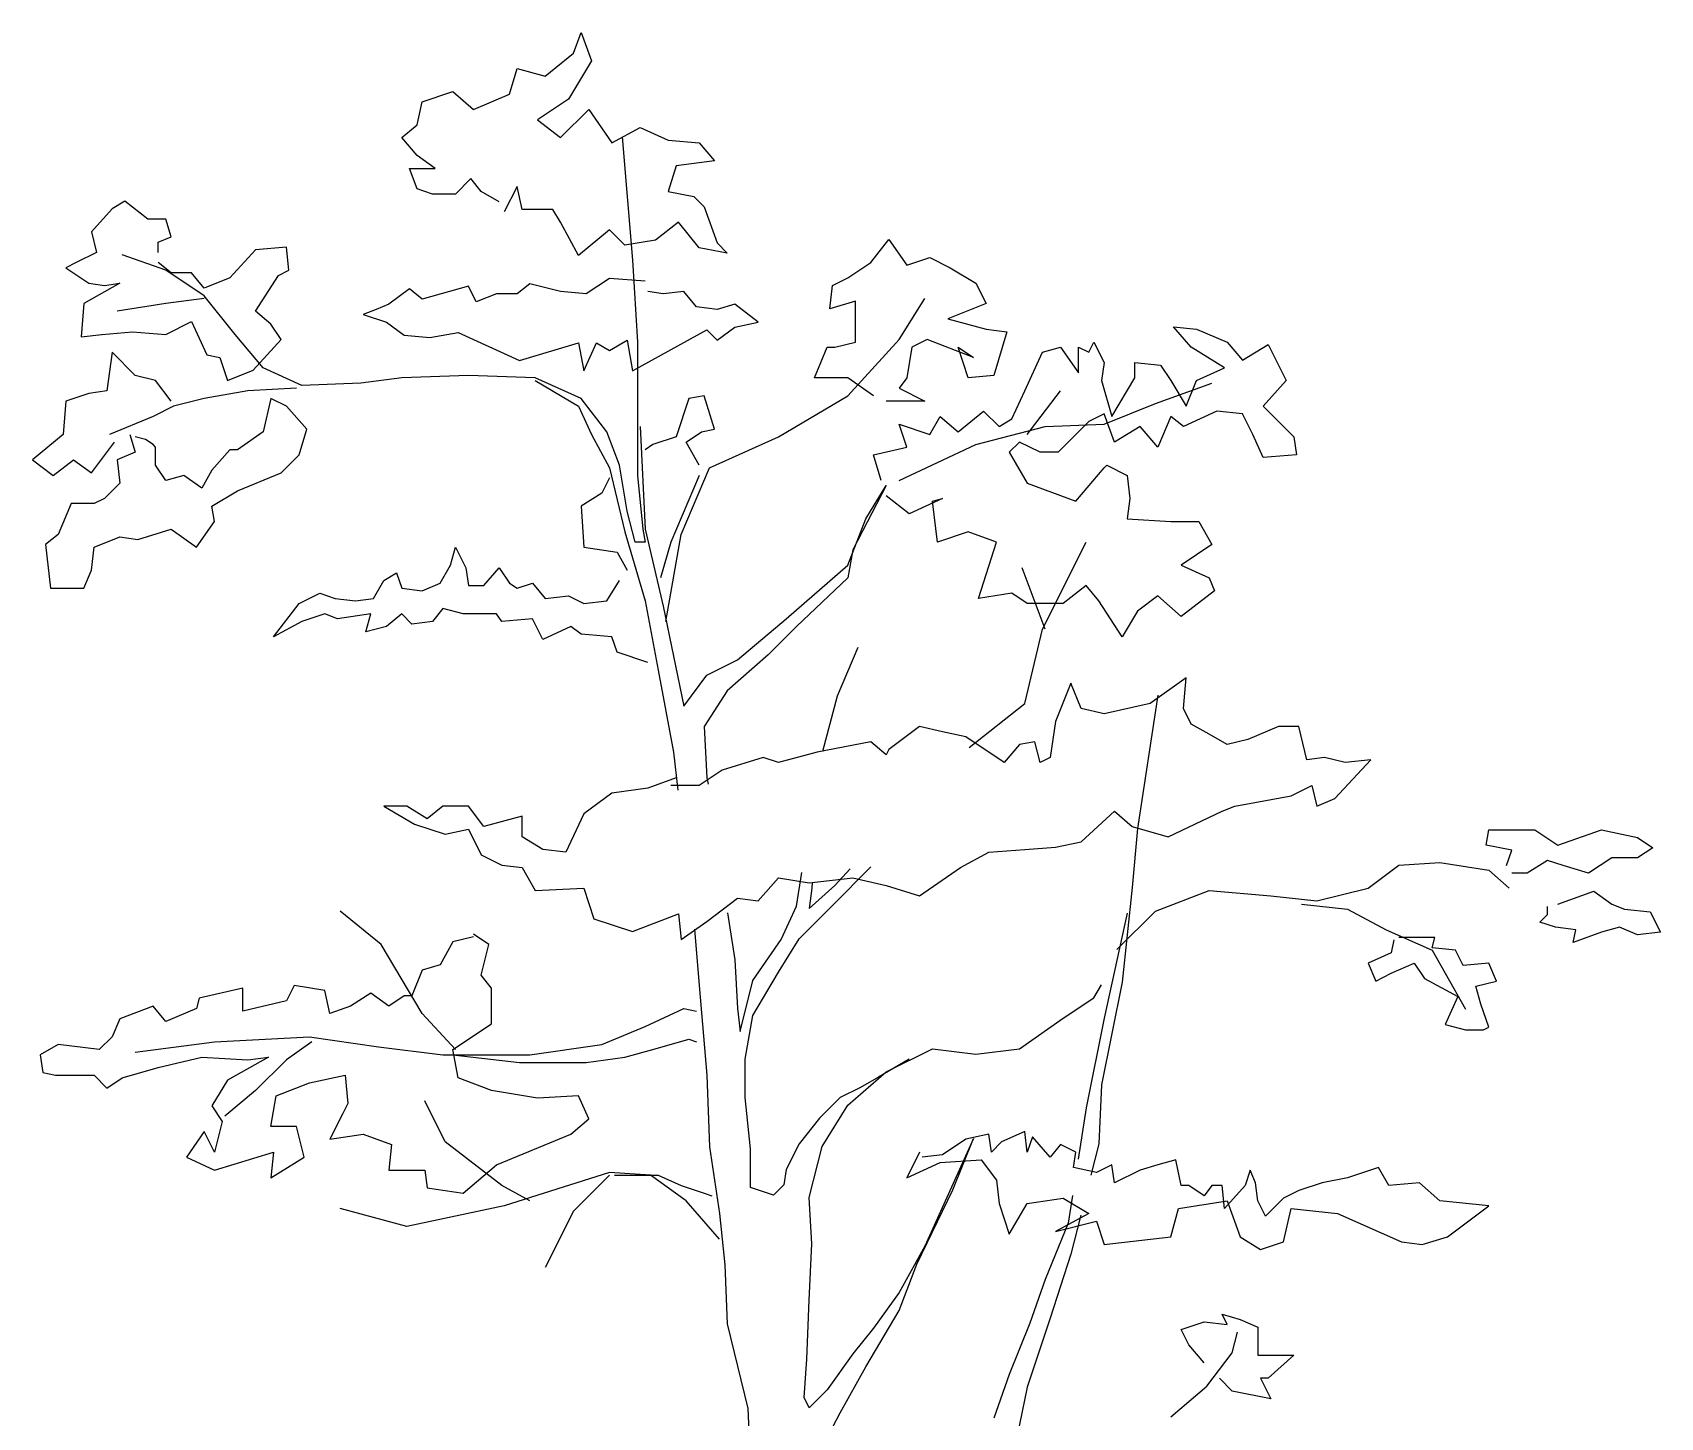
# Model space of a CAD drawing. Header units: millimetres. Extents: x 87938 to 265635, y 330093 to 434310.
# Drawn here: x 119850 to 123738, y 339714 to 343022 of the extents above; entities that cross this region are included whole.
import ezdxf

# ---------------------------------------------------------------- set-up
doc = ezdxf.new("R2010")
doc.units = ezdxf.units.MM

# ---------------------------------------------------------------- blocks, each defined once
blk = doc.blocks.new('A$C225C7FC0')
for p, q in [((1916.4, 10295.7), (1934.8, 10344.7)), ((1934.8, 10344.7), (1959.3, 10277.4)), ((1849.1, 10240.6), (1916.4, 10295.7)), ((1959.3, 10277.4), (1904.2, 10185.5)), ((1763.4, 10197.8), (1781.7, 10259)), ((1781.7, 10259), (1849.1, 10240.6)), ((1555.2, 10179.4), (1628.7, 10203.9)), ((1628.7, 10203.9), (1677.7, 10161)), ((1677.7, 10161), (1763.4, 10197.8)), ((1543, 10124.3), (1555.2, 10179.4)), ((1904.2, 10185.5), (1830.7, 10136.5)), ((1885.8, 10093.7), (1953.2, 10161)), ((1953.2, 10161), (2008.3, 10081.4)), ((1506.2, 10093.7), (1543, 10124.3)), ((1830.7, 10136.5), (1885.8, 10093.7)), ((2008.3, 10081.4), (2075.6, 10118.2)), ((2075.6, 10118.2), (2143, 10087.5)), ((1543, 10050.8), (1506.2, 10093.7)), ((2032.8, 10095.2), (2057.3, 9801.3)), ((2143, 10087.5), (2216.5, 10081.4)), ((2216.5, 10081.4), (2253.2, 10038.6)), ((1585.8, 10020.2), (1543, 10050.8)), ((2253.2, 10038.6), (2161.4, 10026.3)), ((1543, 9971.2), (1524.6, 10020.2)), ((1524.6, 10020.2), (1585.8, 10020.2)), ((1671.5, 9995.7), (1634.8, 9959)), ((1696, 9965.1), (1671.5, 9995.7)), ((2161.4, 10026.3), (2143, 9965.1)), ((1579.7, 9959), (1543, 9971.2)), ((1634.8, 9959), (1579.7, 9959)), ((1738.9, 9940.6), (1696, 9965.1)), ((1781.7, 9977.3), (1751.1, 9916.1)), ((1794, 9922.2), (1781.7, 9977.3)), ((2143, 9965.1), (2204.2, 9952.8)), ((814.3, 9923.8), (765.4, 9868.6)), ((844.9, 9942.1), (814.3, 9923.8)), ((900.1, 9899.3), (844.9, 9942.1)), ((1867.5, 9922.2), (1794, 9922.2)), ((1885.8, 9891.6), (1867.5, 9922.2)), ((2204.2, 9952.8), (2228.7, 9928.3)), ((2228.7, 9928.3), (2259.3, 9842.6)), ((942.9, 9899.3), (900.1, 9899.3)), ((955.2, 9856.4), (942.9, 9899.3)), ((1928.7, 9812), (1885.8, 9891.6)), ((2167.5, 9891.6), (2112.4, 9848.7)), ((2216.5, 9830.4), (2167.5, 9891.6)), ((765.4, 9868.6), (777.6, 9819.7)), ((924.5, 9844.2), (955.2, 9856.4)), ((924.5, 9819.7), (924.5, 9844.2)), ((2002.2, 9873.2), (1928.7, 9812)), ((2038.9, 9836.5), (2002.2, 9873.2)), ((2112.4, 9848.7), (2038.9, 9836.5)), ((2259.3, 9842.6), (2283.8, 9818.1)), ((2626.7, 9795.2), (2669.6, 9850.3)), ((2669.6, 9850.3), (2712.4, 9789)), ((777.6, 9819.7), (728.6, 9795.2)), ((942.9, 9776.8), (838.8, 9813.5)), ((1157.2, 9825.8), (1096, 9758.4)), ((1230.7, 9831.9), (1157.2, 9825.8)), ((1236.8, 9776.8), (1230.7, 9831.9)), ((2057.3, 9801.3), (2069.5, 9605.4)), ((2283.8, 9818.1), (2216.5, 9830.4)), ((2712.4, 9789), (2767.5, 9807.4)), ((2767.5, 9807.4), (2816.5, 9782.9)), ((728.6, 9795.2), (704.1, 9782.9)), ((704.1, 9782.9), (759.2, 9746.2)), ((955.2, 9770.7), (924.5, 9795.2)), ((1034.8, 9715.6), (942.9, 9776.8)), ((1004.1, 9770.7), (955.2, 9770.7)), ((1034.8, 9733.9), (1004.1, 9770.7)), ((1157.2, 9678.8), (1212.3, 9764.6)), ((1212.3, 9764.6), (1236.8, 9776.8)), ((2571.6, 9758.4), (2626.7, 9795.2)), ((2816.5, 9782.9), (2877.7, 9746.2)), ((832.7, 9746.2), (747, 9697.2)), ((759.2, 9746.2), (796, 9740.1)), ((796, 9740.1), (832.7, 9746.2)), ((1096, 9758.4), (1034.8, 9733.9)), ((1524.6, 9732.4), (1475.6, 9695.7)), ((1555.2, 9707.9), (1524.6, 9732.4)), ((1665.4, 9738.5), (1555.2, 9707.9)), ((1683.8, 9701.8), (1665.4, 9738.5)), ((1732.8, 9720.2), (1683.8, 9701.8)), ((1781.7, 9720.2), (1732.8, 9720.2)), ((1812.4, 9744.7), (1781.7, 9720.2)), ((1885.8, 9726.3), (1812.4, 9744.7)), ((1947.1, 9720.2), (1885.8, 9726.3)), ((2002.2, 9756.9), (1947.1, 9720.2)), ((2087.9, 9750.8), (2002.2, 9756.9)), ((2130.7, 9720.2), (2094, 9726.3)), ((2179.7, 9726.3), (2130.7, 9720.2)), ((2210.3, 9689.6), (2179.7, 9726.3)), ((2528.7, 9685), (2534.8, 9740.1)), ((2534.8, 9740.1), (2571.6, 9758.4)), ((2877.7, 9746.2), (2902.2, 9697.2)), ((747, 9697.2), (740.9, 9617.6)), ((942.9, 9697.2), (826.6, 9678.8)), ((1034.8, 9709.5), (942.9, 9697.2)), ((1108.2, 9623.7), (1034.8, 9715.6)), ((1445, 9683.4), (1414.4, 9671.2)), ((1475.6, 9695.7), (1445, 9683.4)), ((2259.3, 9683.4), (2210.3, 9689.6)), ((2302.2, 9695.7), (2259.3, 9683.4)), ((2357.3, 9652.8), (2302.2, 9695.7)), ((2590, 9703.3), (2528.7, 9685)), ((2590, 9605.4), (2590, 9703.3)), ((2694, 9611.5), (2755.3, 9709.5)), ((2902.2, 9697.2), (2810.4, 9660.5)), ((942.9, 9623.7), (1004.1, 9654.3)), ((1004.1, 9654.3), (1040.9, 9574.7)), ((1194, 9648.2), (1157.2, 9678.8)), ((1218.4, 9611.5), (1194, 9648.2)), ((1414.4, 9671.2), (1469.5, 9652.8)), ((1469.5, 9652.8), (1512.3, 9622.2)), ((2302.2, 9640.6), (2357.3, 9652.8)), ((2810.4, 9660.5), (2902.2, 9636)), ((740.9, 9617.6), (789.8, 9623.7)), ((789.8, 9623.7), (863.3, 9629.9)), ((863.3, 9629.9), (942.9, 9623.7)), ((1175.6, 9544.1), (1108.2, 9623.7)), ((1151.1, 9538), (1218.4, 9611.5)), ((1512.3, 9622.2), (1573.6, 9616.1)), ((1573.6, 9616.1), (1640.9, 9628.3)), ((1640.9, 9628.3), (1787.9, 9561)), ((1787.9, 9561), (1928.7, 9603.8)), ((1928.7, 9603.8), (1940.9, 9536.5)), ((1940.9, 9536.5), (1971.5, 9603.8)), ((1971.5, 9603.8), (2002.2, 9585.5)), ((2002.2, 9585.5), (2045, 9610)), ((2045, 9610), (2057.3, 9536.5)), ((2057.3, 9536.5), (2234.8, 9634.4)), ((2069.5, 9605.4), (2069.5, 9427.8)), ((2234.8, 9634.4), (2259.3, 9610)), ((2259.3, 9610), (2302.2, 9640.6)), ((2541, 9593.1), (2590, 9605.4)), ((2571.6, 9476.8), (2694, 9611.5)), ((2761.4, 9611.5), (2724.7, 9593.1)), ((2871.6, 9568.6), (2761.4, 9611.5)), ((2902.2, 9636), (2951.2, 9629.9)), ((2951.2, 9629.9), (2920.6, 9525.8)), ((3147.1, 9580.9), (3159.4, 9605.4)), ((3159.4, 9605.4), (3183.9, 9556.4)), ((3392, 9593.1), (3349.2, 9642.1)), ((3349.2, 9642.1), (3404.3, 9636)), ((3404.3, 9636), (3477.8, 9605.4)), ((3477.8, 9605.4), (3514.5, 9562.5)), ((814.3, 9580.9), (802.1, 9489)), ((869.4, 9525.8), (814.3, 9580.9)), ((1040.9, 9574.7), (1071.5, 9568.6)), ((1071.5, 9568.6), (1089.9, 9513.5)), ((2492, 9519.6), (2522.6, 9593.1)), ((2522.6, 9593.1), (2541, 9593.1)), ((2724.7, 9593.1), (2712.4, 9519.6)), ((2859.4, 9519.6), (2834.9, 9593.1)), ((2834.9, 9593.1), (2871.6, 9568.6)), ((2994.1, 9489), (3036.9, 9580.9)), ((3036.9, 9580.9), (3079.8, 9593.1)), ((3079.8, 9593.1), (3122.6, 9531.9)), ((3122.6, 9531.9), (3122.6, 9593.1)), ((3122.6, 9593.1), (3147.1, 9580.9)), ((3471.6, 9544.1), (3392, 9593.1)), ((3514.5, 9562.5), (3575.7, 9599.2)), ((3575.7, 9599.2), (3618.6, 9513.5)), ((918.4, 9513.5), (869.4, 9525.8)), ((1089.9, 9513.5), (1151.1, 9538)), ((1267.4, 9501.3), (1175.6, 9544.1)), ((1665.4, 9525.8), (1506.2, 9519.6)), ((1824.6, 9519.6), (1665.4, 9525.8)), ((2920.6, 9525.8), (2859.4, 9519.6)), ((3183.9, 9556.4), (3177.7, 9513.5)), ((3257.3, 9519.6), (3257.3, 9556.4)), ((3257.3, 9556.4), (3318.6, 9550.3)), ((3318.6, 9550.3), (3343.1, 9513.5)), ((3404.3, 9513.5), (3471.6, 9544.1)), ((802.1, 9489), (759.2, 9482.9)), ((955.2, 9464.5), (918.4, 9513.5)), ((1138.8, 9489), (1034.8, 9470.7)), ((1255.2, 9495.1), (1138.8, 9489)), ((1408.2, 9507.4), (1267.4, 9501.3)), ((1506.2, 9519.6), (1408.2, 9507.4)), ((1934.8, 9470.7), (1824.6, 9519.6)), ((1824.6, 9513.5), (1928.7, 9452.3)), ((2571.6, 9519.6), (2492, 9519.6)), ((2632.8, 9476.8), (2571.6, 9519.6)), ((2712.4, 9519.6), (2694, 9495.1)), ((2694, 9495.1), (2755.3, 9464.5)), ((2963.4, 9421.7), (2994.1, 9489)), ((3000.2, 9384.9), (3079.8, 9489)), ((3177.7, 9513.5), (3202.2, 9427.8)), ((3202.2, 9427.8), (3257.3, 9519.6)), ((3306.3, 9458.4), (3441, 9507.4)), ((3343.1, 9513.5), (3379.8, 9452.3)), ((3379.8, 9452.3), (3404.3, 9513.5)), ((3618.6, 9513.5), (3563.5, 9452.3)), ((704.1, 9464.5), (698, 9384.9)), ((759.2, 9482.9), (704.1, 9464.5)), ((961.3, 9452.3), (912.3, 9427.8)), ((1034.8, 9470.7), (961.3, 9452.3)), ((1194, 9470.7), (1175.6, 9391.1)), ((1230.7, 9452.3), (1194, 9470.7)), ((1279.7, 9397.2), (1230.7, 9452.3)), ((1928.7, 9452.3), (1959.3, 9384.9)), ((1996, 9391.1), (1934.8, 9470.7)), ((2192, 9470.7), (2161.4, 9378.8)), ((2228.7, 9476.8), (2192, 9470.7)), ((2253.2, 9397.2), (2228.7, 9476.8)), ((2406.3, 9378.8), (2571.6, 9476.8)), ((2755.3, 9464.5), (2663.4, 9464.5)), ((3183.9, 9409.4), (3306.3, 9458.4)), ((3563.5, 9452.3), (3637, 9378.8)), ((912.3, 9427.8), (808.2, 9384.9)), ((2069.5, 9427.8), (2069.5, 9287)), ((2712.4, 9354.3), (2694, 9409.4)), ((2694, 9409.4), (2767.5, 9384.9)), ((2767.5, 9384.9), (2792, 9427.8)), ((2792, 9427.8), (2834.9, 9391.1)), ((2834.9, 9391.1), (2896.1, 9440)), ((2896.1, 9440), (2932.8, 9403.3)), ((2932.8, 9403.3), (2963.4, 9421.7)), ((3043, 9403.3), (3183.9, 9409.4)), ((3147.1, 9415.5), (3073.7, 9342.1)), ((3183.9, 9433.9), (3147.1, 9415.5)), ((3208.4, 9366.6), (3183.9, 9433.9)), ((3343.1, 9427.8), (3312.4, 9354.3)), ((3373.7, 9403.3), (3343.1, 9427.8)), ((3453.3, 9440), (3373.7, 9403.3)), ((3514.5, 9433.9), (3453.3, 9440)), ((3539, 9384.9), (3514.5, 9433.9)), ((698, 9384.9), (624.5, 9323.7)), ((857.2, 9384.9), (869.4, 9342.1)), ((893.9, 9372.7), (869.4, 9378.8)), ((912.3, 9360.4), (893.9, 9372.7)), ((1175.6, 9391.1), (1114.4, 9348.2)), ((1261.3, 9336), (1279.7, 9397.2)), ((1959.3, 9384.9), (2002.2, 9305.3)), ((2026.7, 9311.5), (1996, 9391.1)), ((2075.6, 9403.3), (2087.9, 9158.4)), ((2161.4, 9378.8), (2106.3, 9360.4)), ((2185.8, 9366.6), (2222.6, 9391.1)), ((2222.6, 9391.1), (2253.2, 9397.2)), ((2241, 9305.3), (2406.3, 9378.8)), ((2877.7, 9360.4), (3043, 9403.3)), ((3269.6, 9403.3), (3208.4, 9366.6)), ((3312.4, 9354.3), (3269.6, 9403.3)), ((3563.5, 9329.8), (3539, 9384.9)), ((3637, 9378.8), (3643.1, 9336)), ((765.4, 9293.1), (820.5, 9366.6)), ((869.4, 9342.1), (826.6, 9323.7)), ((918.4, 9354.3), (912.3, 9360.4)), ((918.4, 9311.5), (918.4, 9354.3)), ((1096, 9348.2), (1053.1, 9299.2)), ((1114.4, 9348.2), (1096, 9348.2)), ((1218.4, 9293.1), (1261.3, 9336)), ((2106.3, 9360.4), (2087.9, 9348.2)), ((2216.5, 9311.5), (2185.8, 9366.6)), ((2632.8, 9336), (2712.4, 9354.3)), ((2651.2, 9274.7), (2632.8, 9336)), ((2694, 9274.7), (2877.7, 9360.4)), ((2981.8, 9366.6), (2957.3, 9342.1)), ((2957.3, 9342.1), (3000.2, 9268.6)), ((3030.8, 9342.1), (2981.8, 9366.6)), ((3073.7, 9342.1), (3030.8, 9342.1)), ((3643.1, 9336), (3563.5, 9329.8)), ((624.5, 9323.7), (673.5, 9287)), ((673.5, 9287), (722.5, 9323.7)), ((722.5, 9323.7), (765.4, 9293.1)), ((826.6, 9323.7), (832.7, 9268.6)), ((942.9, 9274.7), (918.4, 9311.5)), ((1053.1, 9299.2), (1028.6, 9256.4)), ((1114.4, 9250.2), (1218.4, 9293.1)), ((2002.2, 9305.3), (2038.9, 9152.3)), ((2045, 9201.2), (2026.7, 9311.5)), ((2173.6, 9146.1), (2241, 9305.3)), ((3116.5, 9225.7), (3183.9, 9305.3)), ((3183.9, 9305.3), (3190, 9311.5)), ((3190, 9311.5), (3239, 9287)), ((832.7, 9268.6), (796, 9231.9)), ((985.8, 9287), (942.9, 9274.7)), ((1028.6, 9256.4), (985.8, 9287)), ((2002.2, 9280.8), (1983.8, 9244.1)), ((2069.5, 9287), (2081.8, 9158.4)), ((2216.5, 9287), (2149.1, 9127.8)), ((2663.4, 9262.5), (2583.8, 9109.4)), ((2614.4, 9182.9), (2663.4, 9262.5)), ((3000.2, 9268.6), (3116.5, 9225.7)), ((3239, 9287), (3245.1, 9231.9)), ((716.4, 9219.6), (685.8, 9146.1)), ((771.5, 9219.6), (716.4, 9219.6)), ((796, 9231.9), (771.5, 9219.6)), ((1053.1, 9213.5), (1114.4, 9250.2)), ((1983.8, 9244.1), (1934.8, 9213.5)), ((2718.5, 9195.1), (2663.4, 9238)), ((2798.1, 9231.9), (2718.5, 9195.1)), ((2773.6, 9225.7), (2798.1, 9231.9)), ((2785.9, 9127.8), (2773.6, 9225.7)), ((3245.1, 9231.9), (3239, 9182.9)), ((1016.4, 9115.5), (1059.2, 9176.8)), ((1059.2, 9176.8), (1053.1, 9213.5)), ((1934.8, 9213.5), (1940.9, 9115.5)), ((2063.4, 9127.8), (2045, 9201.2)), ((2571.6, 9072.7), (2614.4, 9182.9)), ((3239, 9182.9), (3343.1, 9176.8)), ((3343.1, 9176.8), (3410.4, 9176.8)), ((3410.4, 9176.8), (3441, 9121.6)), ((685.8, 9146.1), (655.1, 9121.6)), ((771.5, 9115.5), (832.7, 9140)), ((832.7, 9140), (875.6, 9133.9)), ((875.6, 9133.9), (955.2, 9158.4)), ((955.2, 9158.4), (1016.4, 9115.5)), ((2038.9, 9152.3), (2087.9, 8986.9)), ((2081.8, 9158.4), (2087.9, 9127.8)), ((2087.9, 9158.4), (2130.7, 8974.7)), ((2136.9, 8938), (2173.6, 9146.1)), ((2859.4, 9152.3), (2785.9, 9127.8)), ((2926.7, 9127.8), (2859.4, 9152.3)), ((655.1, 9121.6), (667.4, 9017.6)), ((765.4, 9060.4), (771.5, 9115.5)), ((1622.5, 9072.7), (1634.8, 9115.5)), ((1634.8, 9115.5), (1659.3, 9066.5)), ((1940.9, 9115.5), (2020.5, 9103.3)), ((2020.5, 9103.3), (2045, 9060.4)), ((2087.9, 9127.8), (2063.4, 9127.8)), ((2149.1, 9127.8), (2124.6, 9042.1)), ((2583.8, 9109.4), (2571.6, 9042.1)), ((2883.9, 8993.1), (2926.7, 9127.8)), ((3036.9, 8919.6), (3141, 9127.8)), ((3441, 9121.6), (3367.6, 9072.7)), ((747, 9017.6), (765.4, 9060.4)), ((1598.1, 9029.8), (1622.5, 9072.7)), ((1659.3, 9066.5), (1665.4, 9023.7)), ((1702.1, 9023.7), (1738.9, 9066.5)), ((1738.9, 9066.5), (1763.4, 9029.8)), ((2424.6, 8944.1), (2571.6, 9072.7)), ((3043, 8919.6), (2987.9, 9066.5)), ((3367.6, 9072.7), (3434.9, 9042.1)), ((1438.9, 8993.1), (1463.4, 9035.9)), ((1463.4, 9035.9), (1494, 9054.3)), ((1494, 9054.3), (1506.2, 9017.6)), ((1555.2, 9011.4), (1598.1, 9029.8)), ((1665.4, 9023.7), (1702.1, 9023.7)), ((1763.4, 9029.8), (1781.7, 9017.6)), ((1781.7, 9017.6), (1818.5, 9029.8)), ((1818.5, 9029.8), (1849.1, 8993.1)), ((1996, 8986.9), (2026.7, 9035.9)), ((2571.6, 9042.1), (2449.1, 8925.7)), ((3141, 9023.7), (3085.9, 8980.8)), ((3171.6, 8986.9), (3141, 9023.7)), ((3434.9, 9042.1), (3447.2, 9011.4)), ((667.4, 9017.6), (747, 9017.6)), ((1261.3, 8980.8), (1310.3, 9005.3)), ((1310.3, 9005.3), (1347, 8993.1)), ((1347, 8993.1), (1396, 8986.9)), ((1396, 8986.9), (1438.9, 8993.1)), ((1506.2, 9017.6), (1555.2, 9011.4)), ((1849.1, 8993.1), (1904.2, 8999.2)), ((1904.2, 8999.2), (1940.9, 8980.8)), ((1940.9, 8980.8), (1996, 8986.9)), ((2087.9, 8986.9), (2118.5, 8821.6)), ((2963.4, 9005.3), (2883.9, 8993.1)), ((3000.2, 8980.8), (2963.4, 9005.3)), ((3226.7, 8901.2), (3171.6, 8986.9)), ((3312.4, 8999.2), (3263.5, 8962.5)), ((3367.6, 8950.2), (3312.4, 8999.2)), ((3447.2, 9011.4), (3367.6, 8950.2)), ((1200.1, 8901.2), (1261.3, 8980.8)), ((1322.5, 8956.3), (1267.4, 8938)), ((1353.1, 8944.1), (1322.5, 8956.3)), ((1432.7, 8956.3), (1353.1, 8944.1)), ((1420.5, 8913.5), (1432.7, 8956.3)), ((1506.2, 8956.3), (1469.5, 8925.7)), ((1530.7, 8931.8), (1506.2, 8956.3)), ((1604.2, 8968.6), (1579.7, 8938)), ((1653.2, 8956.3), (1604.2, 8968.6)), ((1732.8, 8956.3), (1653.2, 8956.3)), ((1745, 8938), (1732.8, 8956.3)), ((1818.5, 8944.1), (1745, 8938)), ((1843, 8895.1), (1818.5, 8944.1)), ((2130.7, 8974.7), (2179.7, 8735.9)), ((2308.3, 8846.1), (2424.6, 8944.1)), ((3085.9, 8980.8), (3000.2, 8980.8)), ((3263.5, 8962.5), (3226.7, 8901.2)), ((1267.4, 8938), (1200.1, 8901.2)), ((1469.5, 8925.7), (1420.5, 8913.5)), ((1579.7, 8938), (1530.7, 8931.8)), ((1910.3, 8925.7), (1843, 8895.1)), ((1934.8, 8907.3), (1910.3, 8925.7)), ((2008.3, 8901.2), (1934.8, 8907.3)), ((2449.1, 8925.7), (2381.8, 8858.4)), ((2994.1, 8742), (3036.9, 8919.6)), ((2020.5, 8864.5), (2008.3, 8901.2)), ((2547.1, 8760.4), (2596.1, 8876.7)), ((2094, 8840), (2020.5, 8864.5)), ((2234.8, 8809.4), (2308.3, 8846.1)), ((2381.8, 8858.4), (2283.8, 8772.6)), ((2118.5, 8821.6), (2155.2, 8625.7)), ((2179.7, 8735.9), (2234.8, 8809.4)), ((3104.3, 8791), (3067.5, 8699.2)), ((3128.8, 8729.8), (3104.3, 8791)), ((3379.8, 8803.3), (3294.1, 8742)), ((3373.7, 8729.8), (3379.8, 8803.3)), ((2283.8, 8772.6), (2228.7, 8686.9)), ((2511.8, 8628), (2547.1, 8760.4)), ((3312.4, 8761.9), (3263.5, 8443.5)), ((2861.7, 8637), (2994.1, 8742)), ((3183.9, 8717.5), (3128.8, 8729.8)), ((3294.1, 8742), (3183.9, 8717.5)), ((3392, 8693), (3373.7, 8729.8)), ((2228.7, 8686.9), (2234.8, 8564.5)), ((2743, 8686.9), (2669.6, 8631.8)), ((2798.1, 8674.7), (2743, 8686.9)), ((2853.2, 8662.4), (2798.1, 8674.7)), ((3067.5, 8699.2), (3055.3, 8613.4)), ((3434.9, 8668.6), (3392, 8693)), ((3600.2, 8686.9), (3526.7, 8656.3)), ((3649.2, 8686.9), (3600.2, 8686.9)), ((3667.6, 8607.3), (3649.2, 8686.9)), ((2626.7, 8650.2), (2498.1, 8625.7)), ((2663.4, 8619.6), (2626.7, 8650.2)), ((2669.6, 8631.8), (2663.4, 8619.6)), ((2945.1, 8601.2), (2853.2, 8662.4)), ((2981.8, 8644.1), (2945.1, 8601.2)), ((3018.6, 8650.2), (2981.8, 8644.1)), ((3030.8, 8601.2), (3018.6, 8650.2)), ((3477.8, 8644.1), (3434.9, 8668.6)), ((3526.7, 8656.3), (3477.8, 8644.1)), ((2155.2, 8625.7), (2165.7, 8535.1)), ((2369.5, 8613.4), (2271.6, 8582.8)), ((2406.3, 8601.2), (2369.5, 8613.4)), ((2498.1, 8625.7), (2406.3, 8601.2)), ((3055.3, 8613.4), (3030.8, 8601.2)), ((3710.4, 8613.4), (3667.6, 8607.3)), ((3759.4, 8601.2), (3710.4, 8613.4)), ((3734.9, 8515.5), (3820.6, 8607.3)), ((3820.6, 8607.3), (3759.4, 8601.2)), ((2161.4, 8564.5), (2094, 8540)), ((2271.6, 8582.8), (2216.5, 8546.1)), ((2234.8, 8564.5), (2238.2, 8549.3)), ((2008.3, 8527.7), (1940.9, 8478.7)), ((2094, 8540), (2008.3, 8527.7)), ((2216.5, 8546.1), (2149.1, 8546.1)), ((3496.1, 8497.1), (3630.8, 8521.6)), ((3630.8, 8521.6), (3679.8, 8546.1)), ((3679.8, 8546.1), (3692.1, 8497.1)), ((3692.1, 8497.1), (3734.9, 8515.5)), ((1518.5, 8497.1), (1463.4, 8497.1)), ((1463.4, 8497.1), (1536.8, 8454.2)), ((1567.4, 8466.5), (1518.5, 8497.1)), ((1604.2, 8497.1), (1567.4, 8466.5)), ((1665.4, 8497.1), (1604.2, 8497.1)), ((1702.1, 8448.1), (1665.4, 8497.1)), ((1940.9, 8478.7), (1898.1, 8386.9)), ((3128.8, 8411.4), (3208.4, 8484.9)), ((3208.4, 8484.9), (3251.2, 8448.1)), ((3336.9, 8423.6), (3465.5, 8484.9)), ((3465.5, 8484.9), (3496.1, 8497.1)), ((1536.8, 8454.2), (1610.3, 8429.8)), ((1610.3, 8429.8), (1665.4, 8442)), ((1665.4, 8442), (1696, 8380.8)), ((1794, 8472.6), (1702.1, 8448.1)), ((1794, 8423.6), (1794, 8472.6)), ((3251.2, 8448.1), (3336.9, 8423.6)), ((3263.5, 8443.5), (3251.2, 8302.7)), ((4096.2, 8403.7), (4102.3, 8440.5)), ((4102.3, 8440.5), (4212.5, 8440.5)), ((4212.5, 8440.5), (4267.6, 8403.7)), ((4267.6, 8403.7), (4371.7, 8440.5)), ((4371.7, 8440.5), (4457.4, 8422.1)), ((1843, 8393), (1794, 8423.6)), ((2994.1, 8393), (3067.5, 8399.1)), ((3067.5, 8399.1), (3128.8, 8411.4)), ((4157.4, 8391.5), (4096.2, 8403.7)), ((4457.4, 8422.1), (4494.2, 8397.6)), ((1696, 8380.8), (1745, 8356.3)), ((1898.1, 8386.9), (1843, 8393)), ((2841, 8350.2), (2908.3, 8386.9)), ((2908.3, 8386.9), (2994.1, 8393)), ((3888, 8356.3), (3986, 8362.4)), ((3986, 8362.4), (4102.3, 8344)), ((4145.2, 8354.8), (4157.4, 8391.5)), ((4243.1, 8367), (4194.1, 8336.4)), ((4279.9, 8354.8), (4243.1, 8367)), ((4396.2, 8373.1), (4341.1, 8336.4)), ((4457.4, 8373.1), (4396.2, 8373.1)), ((4494.2, 8397.6), (4457.4, 8373.1)), ((1745, 8356.3), (1794, 8350.2)), ((1794, 8350.2), (1824.6, 8295.1)), ((2357.3, 8270.6), (2406.3, 8325.7)), ((2406.3, 8325.7), (2479.7, 8313.4)), ((2449.1, 8258.3), (2461.7, 8338.6)), ((2479.7, 8313.4), (2583.8, 8325.7)), ((2534.8, 8259.8), (2626.7, 8351.7)), ((2541, 8307.3), (2577.5, 8347.5)), ((2583.8, 8325.7), (2663.4, 8307.3)), ((2626.7, 8351.7), (2627, 8352.1)), ((2743, 8282.8), (2841, 8350.2)), ((3814.5, 8301.2), (3888, 8356.3)), ((4102.3, 8344), (4151.3, 8301.2)), ((4194.1, 8336.4), (4157.4, 8336.4)), ((4341.1, 8336.4), (4279.9, 8354.8)), ((1824.6, 8295.1), (1940.9, 8301.2)), ((1940.9, 8301.2), (1965.4, 8227.7)), ((2479.7, 8252.2), (2541, 8307.3)), ((2485.9, 8301.2), (2479.7, 8252.2)), ((2486.8, 8314.7), (2485.9, 8301.2)), ((2663.4, 8307.3), (2743, 8282.8)), ((3251.2, 8302.7), (3226.7, 8076.2)), ((3306.3, 8246.1), (3434.9, 8295.1)), ((3434.9, 8295.1), (3581.9, 8282.8)), ((3581.9, 8282.8), (3692.1, 8270.6)), ((3692.1, 8270.6), (3814.5, 8301.2)), ((4267.6, 8262.9), (4353.3, 8293.5)), ((4353.3, 8293.5), (4396.2, 8262.9)), ((1457.2, 8166.5), (1359.3, 8246.1)), ((2234.8, 8221.6), (2308.3, 8276.7)), ((2308.3, 8276.7), (2357.3, 8270.6)), ((2412.4, 8178.7), (2449.1, 8258.3)), ((2455.3, 8180.2), (2534.8, 8259.8)), ((3214.5, 8154.2), (3306.3, 8246.1)), ((3655.3, 8262.9), (3765.5, 8250.7)), ((3765.5, 8250.7), (3857.4, 8201.7)), ((4243.1, 8238.4), (4243.1, 8256.8)), ((4396.2, 8262.9), (4426.8, 8250.7)), ((4426.8, 8250.7), (4488, 8244.5)), ((4488, 8244.5), (4512.5, 8195.6)), ((1965.4, 8227.7), (2057.3, 8197.1)), ((2057.3, 8197.1), (2167.5, 8239.9)), ((2167.5, 8239.9), (2173.6, 8178.7)), ((2173.6, 8178.7), (2234.8, 8221.6)), ((2284.5, 8241.9), (2302.2, 8129.7)), ((3239, 8241.5), (3183.9, 7990.4)), ((4224.7, 8220), (4243.1, 8238.4)), ((4261.5, 8207.8), (4224.7, 8220)), ((4310.5, 8201.7), (4261.5, 8207.8)), ((4414.6, 8207.8), (4371.7, 8195.6)), ((4457.4, 8189.4), (4414.6, 8207.8)), ((1555.2, 8001.2), (1457.2, 8166.5)), ((1628.7, 8172.6), (1598.1, 8117.5)), ((1677.7, 8184.8), (1628.7, 8172.6)), ((1714.4, 8166.5), (1677.7, 8191)), ((1696, 8093), (1714.4, 8166.5)), ((2205.5, 8203.4), (2216.5, 8068.5)), ((2345, 8080.7), (2412.4, 8178.7)), ((2406.3, 8100.6), (2455.3, 8180.2)), ((3857.4, 8201.7), (3967.6, 8152.7)), ((3875.7, 8177.2), (3869.6, 8146.6)), ((3900.2, 8183.3), (3888, 8183.3)), ((3918.6, 8183.3), (3900.2, 8183.3)), ((3973.7, 8183.3), (3918.6, 8183.3)), ((3967.6, 8158.8), (3973.7, 8183.3)), ((4304.3, 8171.1), (4310.5, 8201.7)), ((4371.7, 8195.6), (4304.3, 8171.1)), ((4512.5, 8195.6), (4457.4, 8189.4)), ((2302.2, 8129.7), (2308.3, 8013.4)), ((3869.6, 8146.6), (3814.5, 8122.1)), ((4022.7, 8152.7), (3967.6, 8158.8)), ((3967.6, 8152.7), (3998.2, 8097.6)), ((4041.1, 8116), (4022.7, 8152.7)), ((1555.2, 8105.2), (1530.7, 8044)), ((1598.1, 8117.5), (1555.2, 8105.2)), ((1720.5, 8062.4), (1696, 8093)), ((2345, 7996.6), (2406.3, 8100.6)), ((3814.5, 8122.1), (3832.9, 8079.2)), ((3832.9, 8079.2), (3869.6, 8097.6)), ((3869.6, 8097.6), (3924.7, 8122.1)), ((3924.7, 8122.1), (3949.2, 8085.3)), ((3998.2, 8097.6), (4047.2, 8011.9)), ((4102.3, 8122.1), (4041.1, 8116)), ((4120.7, 8079.2), (4102.3, 8122.1)), ((1126.6, 8062.4), (1022.5, 8037.9)), ((1126.6, 8007.3), (1126.6, 8062.4)), ((1249.1, 8068.5), (1230.7, 8031.8)), ((1322.5, 8056.3), (1249.1, 8068.5)), ((1334.8, 8001.2), (1322.5, 8056.3)), ((1432.7, 8050.1), (1383.8, 8019.5)), ((1475.6, 8019.5), (1432.7, 8050.1)), ((1720.5, 7976.7), (1720.5, 8062.4)), ((2216.5, 8068.5), (2234.8, 7854.2)), ((2314.4, 7958.3), (2345, 8080.7)), ((3159.4, 8039.4), (3177.7, 8070)), ((3226.7, 8076.2), (3177.7, 7831.2)), ((3949.2, 8085.3), (4028.8, 8042.5)), ((4071.7, 8067), (4120.7, 8079.2)), ((4083.9, 8024.1), (4071.7, 8067)), ((912.3, 8019.5), (832.7, 7988.9)), ((942.9, 7982.8), (912.3, 8019.5)), ((1016.4, 8013.4), (942.9, 7982.8)), ((1022.5, 8037.9), (1016.4, 8013.4)), ((1230.7, 8031.8), (1126.6, 8007.3)), ((1383.8, 8019.5), (1334.8, 8001.2)), ((1512.3, 8044), (1475.6, 8019.5)), ((1530.7, 8044), (1512.3, 8044)), ((2087.9, 7970.5), (2179.7, 8013.4)), ((2179.7, 8013.4), (2210.3, 8007.3)), ((2308.3, 8013.4), (2314.4, 7958.3)), ((3085.9, 7990.4), (3159.4, 8039.4)), ((4028.8, 8042.5), (3998.2, 7975.1)), ((4102.3, 7969), (4083.9, 8024.1)), ((832.7, 7988.9), (814.3, 7946)), ((1634.8, 7915.4), (1555.2, 8001.2)), ((1628.7, 7915.4), (1720.5, 7976.7)), ((1983.8, 7927.7), (2087.9, 7970.5)), ((2326.7, 7892.5), (2345, 7996.6)), ((2981.8, 7917), (3085.9, 7990.4)), ((3183.9, 7990.4), (3141, 7776.1)), ((3998.2, 7975.1), (4047.2, 7962.9)), ((814.3, 7946), (783.7, 7915.4)), ((869.4, 7909.3), (1059.2, 7933.8)), ((1059.2, 7933.8), (1285.8, 7946)), ((1291.9, 7933.8), (1230.7, 7890.9)), ((1285.8, 7946), (1451.1, 7921.6)), ((2106.3, 7915.4), (2192, 7939.9)), ((2192, 7939.9), (2210.3, 7933.8)), ((4047.2, 7962.9), (4090, 7962.9)), ((4090, 7962.9), (4102.3, 7969)), ((685.8, 7927.7), (642.9, 7903.2)), ((642.9, 7903.2), (649, 7860.3)), ((783.7, 7915.4), (685.8, 7927.7)), ((924.5, 7872.6), (1028.6, 7897.1)), ((1028.6, 7897.1), (1138.8, 7890.9)), ((1187.8, 7897.1), (1089.9, 7842)), ((1138.8, 7890.9), (1187.8, 7897.1)), ((1451.1, 7921.6), (1604.2, 7903.2)), ((1604.2, 7903.2), (1812.4, 7903.2)), ((1640.9, 7848.1), (1628.7, 7915.4)), ((1628.7, 7903.2), (1787.9, 7884.8)), ((1812.4, 7903.2), (1983.8, 7927.7)), ((1947.1, 7884.8), (2038.9, 7897.1)), ((2038.9, 7897.1), (2106.3, 7915.4)), ((2663.4, 7861.9), (2773.6, 7917)), ((2773.6, 7917), (2877.7, 7904.7)), ((2877.7, 7904.7), (2981.8, 7917)), ((649, 7860.3), (679.6, 7854.2)), ((679.6, 7854.2), (771.5, 7854.2)), ((771.5, 7854.2), (802.1, 7823.6)), ((838.8, 7848.1), (924.5, 7872.6)), ((1230.7, 7890.9), (1157.2, 7817.5)), ((1285.8, 7835.8), (1371.5, 7854.2)), ((1371.5, 7854.2), (1377.6, 7786.8)), ((1787.9, 7884.8), (1947.1, 7884.8)), ((2234.8, 7854.2), (2241, 7682.8)), ((2326.7, 7800.6), (2326.7, 7892.5)), ((2571.6, 7782.3), (2663.4, 7861.9)), ((2718.5, 7892.5), (2645.1, 7849.6)), ((802.1, 7823.6), (838.8, 7848.1)), ((1089.9, 7842), (1053.1, 7780.7)), ((1157.2, 7817.5), (1083.7, 7756.2)), ((1206.2, 7805.2), (1285.8, 7835.8)), ((1720.5, 7817.5), (1640.9, 7848.1)), ((1830.7, 7799.1), (1720.5, 7817.5)), ((2602.2, 7825.1), (2553.2, 7800.6)), ((2645.1, 7849.6), (2602.2, 7825.1)), ((3177.7, 7831.2), (3171.6, 7690.4)), ((1053.1, 7780.7), (1077.6, 7744)), ((1194, 7731.7), (1206.2, 7805.2)), ((1377.6, 7786.8), (1365.4, 7762.4)), ((1610.3, 7695), (1561.3, 7793)), ((1928.7, 7805.2), (1830.7, 7799.1)), ((1953.2, 7750.1), (1928.7, 7805.2)), ((2338.9, 7678.2), (2326.7, 7800.6)), ((2553.2, 7800.6), (2504.2, 7751.6)), ((2510.4, 7684.3), (2571.6, 7782.3)), ((3141, 7776.1), (3122, 7653.9)), ((1077.6, 7744), (1059.2, 7670.5)), ((1365.4, 7762.4), (1334.8, 7701.1)), ((1910.3, 7713.4), (1953.2, 7750.1)), ((2504.2, 7751.6), (2455.3, 7690.4)), ((1034.8, 7719.5), (991.9, 7658.3)), ((1059.2, 7670.5), (1034.8, 7719.5)), ((1255.2, 7731.7), (1194, 7731.7)), ((1273.5, 7658.3), (1255.2, 7731.7)), ((1334.8, 7701.1), (1414.4, 7713.4)), ((1414.4, 7713.4), (1481.7, 7688.9)), ((1732.8, 7639.9), (1910.3, 7713.4)), ((2871.6, 7702.7), (2755.3, 7445.5)), ((2853.2, 7701.1), (2798.1, 7664.4)), ((2822.6, 7580.2), (2871.6, 7702.7)), ((2908.3, 7713.4), (2853.2, 7701.1)), ((2914.5, 7670.5), (2908.3, 7713.4)), ((2994.1, 7719.5), (2939, 7695)), ((3000.2, 7670.5), (2994.1, 7719.5)), ((3012.4, 7707.2), (3000.2, 7670.5)), ((3055.3, 7658.3), (3012.4, 7707.2)), ((1059.2, 7627.7), (1200.1, 7670.5)), ((1200.1, 7670.5), (1194, 7609.3)), ((1481.7, 7688.9), (1475.6, 7627.7)), ((1745, 7590.9), (1610.3, 7695)), ((2241, 7682.8), (2265.4, 7523.6)), ((2338.9, 7586.3), (2338.9, 7678.2)), ((2455.3, 7690.4), (2424.6, 7629.2)), ((2479.7, 7561.8), (2510.4, 7684.3)), ((2743, 7670.5), (2712.4, 7609.3)), ((2798.1, 7664.4), (2749.1, 7658.3)), ((2939, 7695), (2914.5, 7670.5)), ((3079.8, 7688.9), (3055.3, 7658.3)), ((3116.5, 7670.5), (3079.8, 7688.9)), ((3110.4, 7633.8), (3116.5, 7670.5)), ((3171.6, 7690.4), (3152.3, 7615.1)), ((991.9, 7658.3), (1059.2, 7627.7)), ((1194, 7609.3), (1273.5, 7658.3)), ((1475.6, 7627.7), (1561.3, 7627.7)), ((1561.3, 7627.7), (1567.4, 7584.8)), ((1653.2, 7572.5), (1732.8, 7639.9)), ((2002.2, 7621.5), (1751.1, 7541.9)), ((2100.1, 7615.4), (2002.2, 7621.5)), ((2424.6, 7629.2), (2418.5, 7592.4)), ((2712.4, 7609.3), (2792, 7646)), ((2792, 7646), (2890, 7652.1)), ((2890, 7652.1), (2926.7, 7603.2)), ((3165.5, 7621.5), (3110.4, 7633.8)), ((3202.2, 7639.9), (3165.5, 7621.5)), ((3208.4, 7597), (3202.2, 7639.9)), ((3269.6, 7627.7), (3208.4, 7597)), ((3312.4, 7639.9), (3269.6, 7627.7)), ((3355.3, 7652.1), (3312.4, 7639.9)), ((3367.6, 7590.9), (3355.3, 7652.1)), ((3532.9, 7627.7), (3520.6, 7590.9)), ((3545.1, 7597), (3532.9, 7627.7)), ((3839, 7633.8), (3765.5, 7609.3)), ((3863.5, 7590.9), (3839, 7633.8)), ((1567.4, 7584.8), (1653.2, 7572.5)), ((1812.4, 7554.2), (1745, 7590.9)), ((2002.2, 7615.4), (1916.4, 7529.7)), ((2014.4, 7615.4), (2118.5, 7615.4)), ((2185.8, 7554.2), (2100.1, 7615.4)), ((2118.5, 7615.4), (2173.6, 7590.9)), ((2173.6, 7590.9), (2228.7, 7572.5)), ((2394, 7568), (2338.9, 7586.3)), ((2418.5, 7592.4), (2394, 7568)), ((2926.7, 7603.2), (2932.8, 7548.1)), ((3385.9, 7590.9), (3367.6, 7590.9)), ((3422.7, 7566.4), (3385.9, 7590.9)), ((3441, 7590.9), (3422.7, 7566.4)), ((3465.5, 7590.9), (3441, 7590.9)), ((3471.6, 7535.8), (3465.5, 7590.9)), ((3520.6, 7590.9), (3471.6, 7535.8)), ((3551.2, 7554.2), (3545.1, 7597)), ((3704.3, 7597), (3649.2, 7578.7)), ((3765.5, 7609.3), (3704.3, 7597)), ((3937, 7597), (3863.5, 7590.9)), ((3986, 7554.2), (3937, 7597)), ((2265.4, 7462.3), (2185.8, 7554.2)), ((2228.7, 7572.5), (2247.1, 7566.4)), ((2485.9, 7451.6), (2479.7, 7561.8)), ((2736.9, 7402.6), (2822.6, 7580.2)), ((2932.8, 7548.1), (2957.3, 7474.6)), ((2957.3, 7474.6), (3000.2, 7548.1)), ((3000.2, 7548.1), (3085.9, 7560.3)), ((3085.9, 7560.3), (3147.1, 7523.6)), ((3108.4, 7566.5), (3098.1, 7500.6)), ((3361.4, 7535.8), (3477.8, 7554.2)), ((3477.8, 7554.2), (3508.4, 7468.5)), ((3569.6, 7517.4), (3551.2, 7554.2)), ((3612.5, 7560.3), (3569.6, 7517.4)), ((3649.2, 7578.7), (3612.5, 7560.3)), ((4102.3, 7541.9), (3986, 7554.2)), ((1518.5, 7492.9), (1359.3, 7535.8)), ((1751.1, 7541.9), (1518.5, 7492.9)), ((1916.4, 7529.7), (1849.1, 7395)), ((2265.4, 7523.6), (2277.7, 7401.1)), ((3147.1, 7523.6), (3067.5, 7480.7)), ((3067.5, 7480.7), (3165.5, 7505.2)), ((3128.1, 7520.2), (3104.3, 7427.1)), ((3165.5, 7505.2), (3183.9, 7450.1)), ((3343.1, 7468.5), (3361.4, 7535.8)), ((3612.5, 7456.2), (3630.8, 7535.8)), ((3630.8, 7535.8), (3741, 7523.6)), ((3741, 7523.6), (3894.1, 7456.2)), ((4004.3, 7468.5), (4102.3, 7541.9)), ((3098.1, 7500.6), (3043, 7365.9)), ((3183.9, 7450.1), (3343.1, 7468.5)), ((3508.4, 7468.5), (3557.4, 7437.8)), ((3943.1, 7450.1), (4004.3, 7468.5)), ((2479.7, 7316.9), (2485.9, 7451.6)), ((2755.3, 7445.5), (2694, 7335.3)), ((3104.3, 7427.1), (3055.3, 7274.1)), ((3557.4, 7437.8), (3612.5, 7456.2)), ((3894.1, 7456.2), (3943.1, 7450.1)), ((2277.7, 7401.1), (2283.8, 7260.3)), ((2694, 7292.4), (2736.9, 7402.6)), ((3043, 7365.9), (3006.3, 7261.8)), ((2473.6, 7176.1), (2479.7, 7316.9)), ((2694, 7335.3), (2632.8, 7249.6)), ((2614.4, 7157.7), (2694, 7292.4)), ((3055.3, 7274.1), (3000.2, 7108.7)), ((3477.8, 7258.7), (3465.5, 7283.2)), ((3465.5, 7283.2), (3508.4, 7271)), ((3508.4, 7271), (3551.2, 7252.6)), ((2283.8, 7260.3), (2332.8, 7058.2)), ((2632.8, 7249.6), (2583.8, 7188.3)), ((3006.3, 7261.8), (2957.3, 7139.3)), ((3367.6, 7246.5), (3422.7, 7264.9)), ((3385.9, 7209.8), (3367.6, 7246.5)), ((3422.7, 7264.9), (3477.8, 7258.7)), ((3490, 7191.4), (3502.3, 7240.4)), ((3551.2, 7252.6), (3551.2, 7185.3)), ((3422.7, 7166.9), (3385.9, 7209.8)), ((2467.5, 7084.2), (2473.6, 7176.1)), ((2583.8, 7188.3), (2522.6, 7102.6)), ((2553.2, 7047.5), (2614.4, 7157.7)), ((3428.8, 7111.8), (3490, 7191.4)), ((3551.2, 7185.3), (3637, 7185.3)), ((3637, 7185.3), (3575.7, 7130.2)), ((2957.3, 7139.3), (2920.6, 7035.3)), ((3490, 7099.5), (3459.4, 7130.2)), ((3575.7, 7130.2), (3557.4, 7130.2)), ((3557.4, 7130.2), (3581.9, 7081.2)), ((2479.7, 7059.7), (2467.5, 7084.2)), ((2522.6, 7102.6), (2479.7, 7059.7)), ((3000.2, 7108.7), (2969.6, 6961.8)), ((3343.1, 7038.3), (3428.8, 7111.8)), ((3581.9, 7081.2), (3490, 7099.5)), ((2332.8, 7058.2), (2338.9, 6917.4)), ((2498.1, 6943.4), (2553.2, 7047.5))]:
    blk.add_line(p, q)

msp = doc.modelspace()

# ---------------------------------------------------------------- block references
msp.add_blockref('A$C225C7FC0', (119225.5, 332677.3))

doc.saveas('drawing.dxf')
